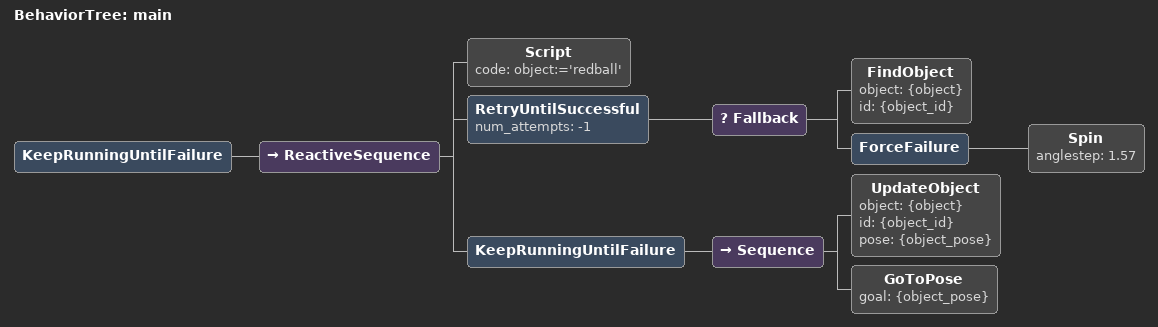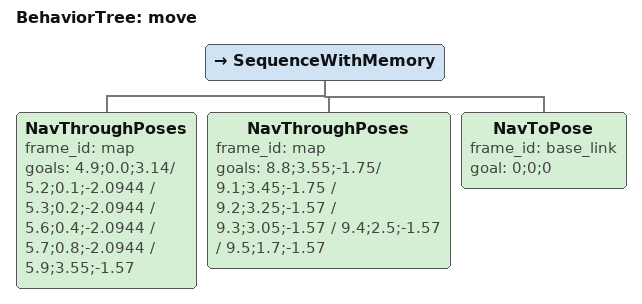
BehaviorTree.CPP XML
<?xml version="1.0" encoding="UTF-8"?>
<root BTCPP_format="4"
      main_tree_to_execute="move">
  <BehaviorTree ID="main">
    <KeepRunningUntilFailure>
      <ReactiveSequence>
        <Script code="object:=&apos;redball&apos;"/>
        <RetryUntilSuccessful num_attempts="-1">
          <Fallback>
            <FindObject object="{object}"
                        id="{object_id}"/>
            <ForceFailure>
              <Spin anglestep="1.57"/>
            </ForceFailure>
          </Fallback>
        </RetryUntilSuccessful>
        <KeepRunningUntilFailure>
          <Sequence>
            <UpdateObject object="{object}"
                          id="{object_id}"
                          pose="{object_pose}"/>
            <GoToPose goal="{object_pose}"/>
          </Sequence>
        </KeepRunningUntilFailure>
      </ReactiveSequence>
    </KeepRunningUntilFailure>
  </BehaviorTree>

  <BehaviorTree ID="move">
    <SequenceWithMemory>
      <NavThroughPoses frame_id="map"
                       goals="4.9;0.0;3.14/&#10;5.2;0.1;-2.0944 /&#10;5.3;0.2;-2.0944 /&#10;5.6;0.4;-2.0944 /&#10;5.7;0.8;-2.0944 /&#10;5.9;3.55;-1.57"/>
      <NavThroughPoses frame_id="map"
                       goals="8.8;3.55;-1.75/&#10;9.1;3.45;-1.75 /&#10;9.2;3.25;-1.57 /&#10;9.3;3.05;-1.57 /&#10;9.4;2.5;-1.57 /&#10;9.5;1.7;-1.57"/>
      <NavToPose frame_id="base_link"
                 goal="0;0;0"/>
    </SequenceWithMemory>
  </BehaviorTree>

</root>
